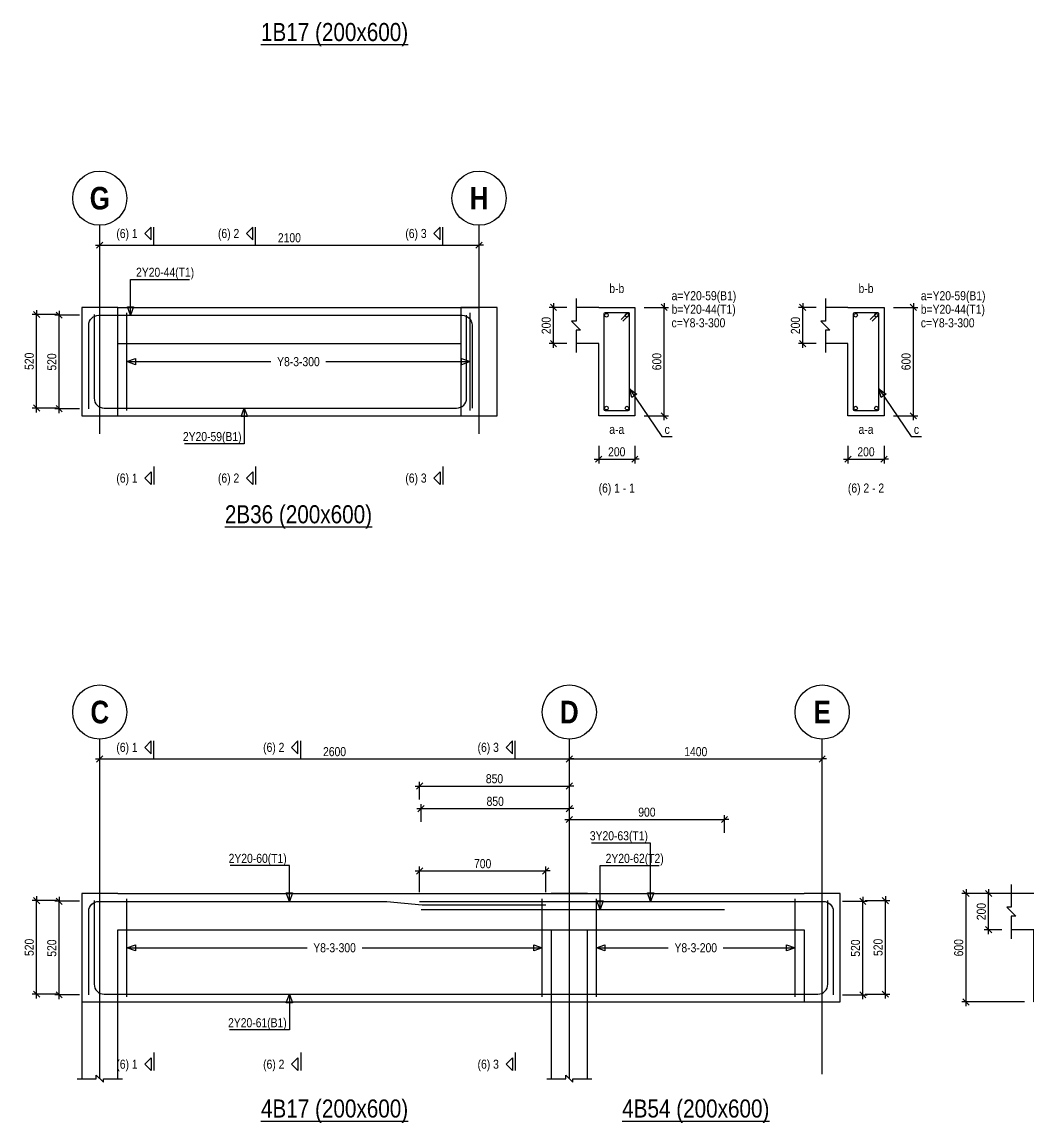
# Model space of a CAD drawing. Extents: x 0 to 206258, y -403073 to 0.
# Drawn here: x 12479 to 23630, y -291014 to -278824 of the extents above; entities that cross this region are included whole.
import ezdxf
from ezdxf.enums import TextEntityAlignment as Align
from ezdxf.lldxf.tags import DXFTag

# ---------------------------------------------------------------- set-up
doc = ezdxf.new("R2010")
doc.units = 0
doc.header["$LTSCALE"] = 1000
for name, color, linetype in [('Axis Circle(Dir 2)', 150, 'Continuous'), ('Axis Label(Dir 1)', 7, 'Continuous'), ('Axis Line(Dir 2)', 150, 'CENTER2'), ('Break Line', 5, 'Continuous'), ('Dimension Line', 5, 'Continuous'), ('Front Elevation Line', 40, 'Continuous'), ('Leader Line', 5, 'Continuous'), ('Link Line', 3, 'Continuous'), ('Rebar Label', 6, 'Continuous'), ('Rebar Line', 7, 'Continuous'), ('Section Label', 1, 'Continuous'), ('Section Line', 1, 'Continuous'), ('Top Rebar Label', 6, 'Continuous'), ('Top Rebar Line', 7, 'Continuous')]:
    doc.layers.add(name, color=color, linetype=linetype)
for name, color, linetype, true_color in [('Back Elevation Line', 191, 'HIDDEN2', 0xd4aaff), ('Beam Label(D)', 94, 'Continuous', 0x008100), ('Beam Line(D)', 112, 'Continuous', 0x00bd5e), ('Link Label', 94, 'Continuous', 0x008100)]:
    doc.layers.add(name, color=color, linetype=linetype, true_color=true_color)
doc.styles.add('Axis Label(Dir 1)', font='ARIALNB.TTF', dxfattribs={"height": 250})
doc.styles.add('Beam Label(D)', font='ARIALN.TTF', dxfattribs={"height": 200})
doc.styles.add('Dimension Text', font='ARIALN.TTF', dxfattribs={"height": 100})
doc.styles.add('Link Label', font='ARIALN.TTF', dxfattribs={"height": 100})
doc.styles.add('Rebar Label', font='ARIALN.TTF', dxfattribs={"height": 100})
doc.styles.add('Section Label', font='ARIALN.TTF', dxfattribs={"height": 100})
doc.styles.add('Top Rebar Label', font='ARIALN.TTF', dxfattribs={"height": 100})
tags = doc.linetypes.add('CENTER2', pattern=[1.125, 0.75, -0.125, 0.125, -0.125]).pattern_tags.tags
tags[10:11] = [DXFTag(74, 4), DXFTag(75, 0), DXFTag(340, '0'), DXFTag(46, 0.0), DXFTag(50, 0.0), DXFTag(44, 0.0), DXFTag(45, 0.0)]
tags[8:9] = [DXFTag(74, 4), DXFTag(75, 0), DXFTag(340, '0'), DXFTag(46, 0.0), DXFTag(50, 0.0), DXFTag(44, 0.0), DXFTag(45, 0.0)]
tags[6:7] = [DXFTag(74, 4), DXFTag(75, 0), DXFTag(340, '0'), DXFTag(46, 0.0), DXFTag(50, 0.0), DXFTag(44, 0.0), DXFTag(45, 0.0)]
tags[4:5] = [DXFTag(74, 4), DXFTag(75, 0), DXFTag(340, '0'), DXFTag(46, 0.0), DXFTag(50, 0.0), DXFTag(44, 0.0), DXFTag(45, 0.0)]
tags = doc.linetypes.add('HIDDEN2', pattern=[0.1875, 0.125, -0.0625]).pattern_tags.tags
tags[6:7] = [DXFTag(74, 4), DXFTag(75, 0), DXFTag(340, '0'), DXFTag(46, 0.0), DXFTag(50, 0.0), DXFTag(44, 0.0), DXFTag(45, 0.0)]
tags[4:5] = [DXFTag(74, 4), DXFTag(75, 0), DXFTag(340, '0'), DXFTag(46, 0.0), DXFTag(50, 0.0), DXFTag(44, 0.0), DXFTag(45, 0.0)]
doc.dimstyles.new('BEAM', dxfattribs={"dimtxt": 100, "dimasz": 30, "dimexe": 48.3, "dimexo": 103.5, "dimgap": 30, "dimtad": 1, "dimtoh": 1, "dimdec": 1, "dimlfac": 0.5, "dimdsep": 46, "dimtxsty": 'Dimension Text', "dimblk": 'PCDIM_TICK', "dimcen": 0.09, "dimclrd": 5, "dimclre": 5, "dimclrt": 5, "dimadec": 1, "dimazin": 0, "dimtp": 1, "dimtm": 1, "dimtfac": 1, "dimtdec": 4, "dimtofl": 0, "dimtmove": 0, "dimatfit": 3, "dimfxl": 1, "dimtolj": 1, "dimtzin": 0, "dimarcsym": 0})

# ---------------------------------------------------------------- blocks, each defined once
blk = doc.blocks.new('PCDIM_TICK')
at = {"layer": 'Dimension Line', "color": 0, "transparency": 33554687}
for p, q in [((1.15, 1.15), (-1.15, -1.15)), ((1.61, 0), (0, 0))]:
    blk.add_line(p, q, dxfattribs=at)
blk = doc.blocks.new('*U3526')
at = {"layer": 'Dimension Line', "color": 5, "true_color": 0x0000ff, "transparency": 16777216}
for p, q in [((13115, -282070), (12842, -282070)), ((12890, -283106), (12890, -282070)), ((13115, -283106), (12842, -283106))]:
    blk.add_line(p, q, dxfattribs=at)
at = {"layer": 'Dimension Line', "color": 5, "true_color": 0x0000ff, "transparency": 16777216, "xscale": 30, "yscale": 30}
for p, rotation in [((12890, -282070), 89.99999999999447), ((12890, -283106), 269.9999999999834)]:
    blk.add_blockref('PCDIM_TICK', p, dxfattribs=dict(at, rotation=rotation))
at = {"layer": 'Dimension Line', "color": 5, "true_color": 0x0000ff, "transparency": 16777216, "insert": (12860, -282588), "char_height": 100, "width": 181.5, "attachment_point": 8, "rotation": 90, "style": 'Dimension Text'}
blk.add_mtext('520', dxfattribs=at)
blk = doc.blocks.new('*U3527')
at = {"layer": 'Dimension Line', "color": 5, "true_color": 0x0000ff, "transparency": 16777216}
for p, q in [((12865, -282062), (12592, -282062)), ((12640, -283098), (12640, -282062)), ((12865, -283098), (12592, -283098))]:
    blk.add_line(p, q, dxfattribs=at)
at = {"layer": 'Dimension Line', "color": 5, "true_color": 0x0000ff, "transparency": 16777216, "xscale": 30, "yscale": 30}
for p, rotation in [((12640, -282062), 89.99999999999447), ((12640, -283098), 269.9999999999834)]:
    blk.add_blockref('PCDIM_TICK', p, dxfattribs=dict(at, rotation=rotation))
at = {"layer": 'Dimension Line', "color": 5, "true_color": 0x0000ff, "transparency": 16777216, "insert": (12610, -282580), "char_height": 100, "width": 181.5, "attachment_point": 8, "rotation": 90, "style": 'Dimension Text'}
blk.add_mtext('520', dxfattribs=at)
blk = doc.blocks.new('*U3528')
at = {"layer": 'Dimension Line', "color": 5, "true_color": 0x0000ff, "transparency": 16777216}
for p, q in [((13340, -281441), (13340, -281246)), ((13340, -281294), (17540, -281294)), ((17540, -281441), (17540, -281246))]:
    blk.add_line(p, q, dxfattribs=at)
at = {"layer": 'Dimension Line', "color": 5, "true_color": 0x0000ff, "transparency": 16777216, "xscale": 30, "yscale": 30, "rotation": 180.0000000000004}
blk.add_blockref('PCDIM_TICK', (13340, -281294), dxfattribs=at)
at = {"layer": 'Dimension Line', "color": 5, "true_color": 0x0000ff, "transparency": 16777216, "xscale": 30, "yscale": 30}
blk.add_blockref('PCDIM_TICK', (17540, -281294), dxfattribs=at)
at = {"layer": 'Dimension Line', "color": 5, "true_color": 0x0000ff, "transparency": 16777216, "insert": (15440, -281264), "char_height": 100, "width": 247.25, "attachment_point": 8, "style": 'Dimension Text'}
blk.add_mtext('2100', dxfattribs=at)
blk = doc.blocks.new('*U3529')
at = {"layer": 'Dimension Line', "color": 5, "true_color": 0x0000ff, "transparency": 16777216}
for p, q in [((19369, -281984), (19638, -281984)), ((19590, -283184), (19590, -281984)), ((19369, -283184), (19638, -283184))]:
    blk.add_line(p, q, dxfattribs=at)
at = {"layer": 'Dimension Line', "color": 5, "true_color": 0x0000ff, "transparency": 16777216, "xscale": 30, "yscale": 30}
for p, rotation in [((19590, -281984), 89.99999999999447), ((19590, -283184), 269.9999999999834)]:
    blk.add_blockref('PCDIM_TICK', p, dxfattribs=dict(at, rotation=rotation))
at = {"layer": 'Dimension Line', "color": 5, "true_color": 0x0000ff, "transparency": 16777216, "insert": (19560, -282584), "char_height": 100, "width": 181.97, "attachment_point": 8, "rotation": 90, "style": 'Dimension Text'}
blk.add_mtext('600', dxfattribs=at)
blk = doc.blocks.new('*U3530')
at = {"layer": 'Dimension Line', "color": 5, "true_color": 0x0000ff, "transparency": 16777216}
for p, q in [((18512, -281984), (18317, -281984)), ((18365, -282384), (18365, -281984)), ((18512, -282384), (18317, -282384))]:
    blk.add_line(p, q, dxfattribs=at)
at = {"layer": 'Dimension Line', "color": 5, "true_color": 0x0000ff, "transparency": 16777216, "xscale": 30, "yscale": 30}
for p, rotation in [((18365, -281984), 89.99999999999447), ((18365, -282384), 269.9999999999834)]:
    blk.add_blockref('PCDIM_TICK', p, dxfattribs=dict(at, rotation=rotation))
at = {"layer": 'Dimension Line', "color": 5, "true_color": 0x0000ff, "transparency": 16777216, "insert": (18335, -282184), "char_height": 100, "width": 182.77, "attachment_point": 8, "rotation": 90, "style": 'Dimension Text'}
blk.add_mtext('200', dxfattribs=at)
blk = doc.blocks.new('*U3531')
at = {"layer": 'Dimension Line', "color": 5, "true_color": 0x0000ff, "transparency": 16777216}
for p, q in [((18865, -283518), (18865, -283713)), ((19265, -283518), (19265, -283713)), ((18865, -283664), (19265, -283664))]:
    blk.add_line(p, q, dxfattribs=at)
at = {"layer": 'Dimension Line', "color": 5, "true_color": 0x0000ff, "transparency": 16777216, "xscale": 30, "yscale": 30, "rotation": 180.0000000000004}
blk.add_blockref('PCDIM_TICK', (18865, -283664), dxfattribs=at)
at = {"layer": 'Dimension Line', "color": 5, "true_color": 0x0000ff, "transparency": 16777216, "xscale": 30, "yscale": 30}
blk.add_blockref('PCDIM_TICK', (19265, -283664), dxfattribs=at)
at = {"layer": 'Dimension Line', "color": 5, "true_color": 0x0000ff, "transparency": 16777216, "insert": (19065, -283634), "char_height": 100, "width": 182.77, "attachment_point": 8, "style": 'Dimension Text'}
blk.add_mtext('200', dxfattribs=at)
blk = doc.blocks.new('*U3532')
at = {"layer": 'Dimension Line', "color": 5, "true_color": 0x0000ff, "transparency": 16777216}
for p, q in [((22129, -281984), (22399, -281984)), ((22350, -283184), (22350, -281984)), ((22129, -283184), (22399, -283184))]:
    blk.add_line(p, q, dxfattribs=at)
at = {"layer": 'Dimension Line', "color": 5, "true_color": 0x0000ff, "transparency": 16777216, "xscale": 30, "yscale": 30}
for p, rotation in [((22350, -281984), 89.99999999999447), ((22350, -283184), 269.9999999999834)]:
    blk.add_blockref('PCDIM_TICK', p, dxfattribs=dict(at, rotation=rotation))
at = {"layer": 'Dimension Line', "color": 5, "true_color": 0x0000ff, "transparency": 16777216, "insert": (22320, -282584), "char_height": 100, "width": 181.97, "attachment_point": 8, "rotation": 90, "style": 'Dimension Text'}
blk.add_mtext('600', dxfattribs=at)
blk = doc.blocks.new('*U3533')
at = {"layer": 'Dimension Line', "color": 5, "true_color": 0x0000ff, "transparency": 16777216}
for p, q in [((21272, -281984), (21077, -281984)), ((21125, -282384), (21125, -281984)), ((21272, -282384), (21077, -282384))]:
    blk.add_line(p, q, dxfattribs=at)
at = {"layer": 'Dimension Line', "color": 5, "true_color": 0x0000ff, "transparency": 16777216, "xscale": 30, "yscale": 30}
for p, rotation in [((21125, -281984), 89.99999999999447), ((21125, -282384), 269.9999999999834)]:
    blk.add_blockref('PCDIM_TICK', p, dxfattribs=dict(at, rotation=rotation))
at = {"layer": 'Dimension Line', "color": 5, "true_color": 0x0000ff, "transparency": 16777216, "insert": (21095, -282184), "char_height": 100, "width": 182.77, "attachment_point": 8, "rotation": 90, "style": 'Dimension Text'}
blk.add_mtext('200', dxfattribs=at)
blk = doc.blocks.new('*U3534')
at = {"layer": 'Dimension Line', "color": 5, "true_color": 0x0000ff, "transparency": 16777216}
for p, q in [((21625, -283518), (21625, -283713)), ((22025, -283518), (22025, -283713)), ((21625, -283664), (22025, -283664))]:
    blk.add_line(p, q, dxfattribs=at)
at = {"layer": 'Dimension Line', "color": 5, "true_color": 0x0000ff, "transparency": 16777216, "xscale": 30, "yscale": 30, "rotation": 180.0000000000004}
blk.add_blockref('PCDIM_TICK', (21625, -283664), dxfattribs=at)
at = {"layer": 'Dimension Line', "color": 5, "true_color": 0x0000ff, "transparency": 16777216, "xscale": 30, "yscale": 30}
blk.add_blockref('PCDIM_TICK', (22025, -283664), dxfattribs=at)
at = {"layer": 'Dimension Line', "color": 5, "true_color": 0x0000ff, "transparency": 16777216, "insert": (21825, -283634), "char_height": 100, "width": 182.77, "attachment_point": 8, "style": 'Dimension Text'}
blk.add_mtext('200', dxfattribs=at)
blk = doc.blocks.new('*U3572')
at = {"layer": 'Dimension Line', "color": 5, "true_color": 0x0000ff, "transparency": 16777216}
for p, q in [((16882, -288457), (16882, -288176)), ((18278, -288457), (18278, -288176)), ((16882, -288224), (18278, -288224))]:
    blk.add_line(p, q, dxfattribs=at)
at = {"layer": 'Dimension Line', "color": 5, "true_color": 0x0000ff, "transparency": 16777216, "xscale": 30, "yscale": 30, "rotation": 180.0000000000004}
blk.add_blockref('PCDIM_TICK', (16882, -288224), dxfattribs=at)
at = {"layer": 'Dimension Line', "color": 5, "true_color": 0x0000ff, "transparency": 16777216, "xscale": 30, "yscale": 30}
blk.add_blockref('PCDIM_TICK', (18278, -288224), dxfattribs=at)
at = {"layer": 'Dimension Line', "color": 5, "true_color": 0x0000ff, "transparency": 16777216, "insert": (17580, -288194), "char_height": 100, "width": 180.83, "attachment_point": 8, "style": 'Dimension Text'}
blk.add_mtext('700', dxfattribs=at)
blk = doc.blocks.new('*U3573')
at = {"layer": 'Dimension Line', "color": 5, "true_color": 0x0000ff, "transparency": 16777216}
for p, q in [((16898, -287681), (16898, -287486)), ((16898, -287534), (18540, -287534)), ((18540, -287681), (18540, -287486))]:
    blk.add_line(p, q, dxfattribs=at)
at = {"layer": 'Dimension Line', "color": 5, "true_color": 0x0000ff, "transparency": 16777216, "xscale": 30, "yscale": 30, "rotation": 180.0000000000004}
blk.add_blockref('PCDIM_TICK', (16898, -287534), dxfattribs=at)
at = {"layer": 'Dimension Line', "color": 5, "true_color": 0x0000ff, "transparency": 16777216, "xscale": 30, "yscale": 30}
blk.add_blockref('PCDIM_TICK', (18540, -287534), dxfattribs=at)
at = {"layer": 'Dimension Line', "color": 5, "true_color": 0x0000ff, "transparency": 16777216, "insert": (17719, -287504), "char_height": 100, "width": 181.5, "attachment_point": 8, "style": 'Dimension Text'}
blk.add_mtext('850', dxfattribs=at)
blk = doc.blocks.new('*U3574')
at = {"layer": 'Dimension Line', "color": 5, "true_color": 0x0000ff, "transparency": 16777216}
for p, q in [((16882, -287431), (16882, -287236)), ((16882, -287284), (18540, -287284)), ((18540, -287431), (18540, -287236))]:
    blk.add_line(p, q, dxfattribs=at)
at = {"layer": 'Dimension Line', "color": 5, "true_color": 0x0000ff, "transparency": 16777216, "xscale": 30, "yscale": 30, "rotation": 180.0000000000004}
blk.add_blockref('PCDIM_TICK', (16882, -287284), dxfattribs=at)
at = {"layer": 'Dimension Line', "color": 5, "true_color": 0x0000ff, "transparency": 16777216, "xscale": 30, "yscale": 30}
blk.add_blockref('PCDIM_TICK', (18540, -287284), dxfattribs=at)
at = {"layer": 'Dimension Line', "color": 5, "true_color": 0x0000ff, "transparency": 16777216, "insert": (17711, -287254), "char_height": 100, "width": 181.5, "attachment_point": 8, "style": 'Dimension Text'}
blk.add_mtext('850', dxfattribs=at)
blk = doc.blocks.new('*U3575')
at = {"layer": 'Dimension Line', "color": 5, "true_color": 0x0000ff, "transparency": 16777216}
for p, q in [((13115, -288560), (12842, -288560)), ((12890, -289596), (12890, -288560)), ((13115, -289596), (12842, -289596))]:
    blk.add_line(p, q, dxfattribs=at)
at = {"layer": 'Dimension Line', "color": 5, "true_color": 0x0000ff, "transparency": 16777216, "xscale": 30, "yscale": 30}
for p, rotation in [((12890, -288560), 89.99999999999447), ((12890, -289596), 269.9999999999834)]:
    blk.add_blockref('PCDIM_TICK', p, dxfattribs=dict(at, rotation=rotation))
at = {"layer": 'Dimension Line', "color": 5, "true_color": 0x0000ff, "transparency": 16777216, "insert": (12860, -289078), "char_height": 100, "width": 181.5, "attachment_point": 8, "rotation": 90, "style": 'Dimension Text'}
blk.add_mtext('520', dxfattribs=at)
blk = doc.blocks.new('*U3576')
at = {"layer": 'Dimension Line', "color": 5, "true_color": 0x0000ff, "transparency": 16777216}
for p, q in [((12865, -288552), (12592, -288552)), ((12640, -289588), (12640, -288552)), ((12865, -289588), (12592, -289588))]:
    blk.add_line(p, q, dxfattribs=at)
at = {"layer": 'Dimension Line', "color": 5, "true_color": 0x0000ff, "transparency": 16777216, "xscale": 30, "yscale": 30}
for p, rotation in [((12640, -288552), 89.99999999999447), ((12640, -289588), 269.9999999999834)]:
    blk.add_blockref('PCDIM_TICK', p, dxfattribs=dict(at, rotation=rotation))
at = {"layer": 'Dimension Line', "color": 5, "true_color": 0x0000ff, "transparency": 16777216, "insert": (12610, -289070), "char_height": 100, "width": 181.5, "attachment_point": 8, "rotation": 90, "style": 'Dimension Text'}
blk.add_mtext('520', dxfattribs=at)
blk = doc.blocks.new('*U3577')
at = {"layer": 'Dimension Line', "color": 5, "true_color": 0x0000ff, "transparency": 16777216}
for p, q in [((13340, -287131), (13340, -286936)), ((18540, -287131), (18540, -286936)), ((13340, -286984), (18540, -286984))]:
    blk.add_line(p, q, dxfattribs=at)
at = {"layer": 'Dimension Line', "color": 5, "true_color": 0x0000ff, "transparency": 16777216, "xscale": 30, "yscale": 30, "rotation": 180.0000000000004}
blk.add_blockref('PCDIM_TICK', (13340, -286984), dxfattribs=at)
at = {"layer": 'Dimension Line', "color": 5, "true_color": 0x0000ff, "transparency": 16777216, "xscale": 30, "yscale": 30}
blk.add_blockref('PCDIM_TICK', (18540, -286984), dxfattribs=at)
at = {"layer": 'Dimension Line', "color": 5, "true_color": 0x0000ff, "transparency": 16777216, "insert": (15940, -286954), "char_height": 100, "width": 247.25, "attachment_point": 8, "style": 'Dimension Text'}
blk.add_mtext('2600', dxfattribs=at)
blk = doc.blocks.new('*U3579')
at = {"layer": 'Dimension Line', "color": 5, "true_color": 0x0000ff, "transparency": 16777216}
for p, q in [((23330, -288474), (23135, -288474)), ((23183, -288874), (23183, -288474)), ((23330, -288874), (23135, -288874))]:
    blk.add_line(p, q, dxfattribs=at)
at = {"layer": 'Dimension Line', "color": 5, "true_color": 0x0000ff, "transparency": 16777216, "xscale": 30, "yscale": 30}
for p, rotation in [((23183, -288474), 89.99999999999447), ((23183, -288874), 269.9999999999834)]:
    blk.add_blockref('PCDIM_TICK', p, dxfattribs=dict(at, rotation=rotation))
at = {"layer": 'Dimension Line', "color": 5, "true_color": 0x0000ff, "transparency": 16777216, "insert": (23153, -288674), "char_height": 100, "width": 182.77, "attachment_point": 8, "rotation": 90, "style": 'Dimension Text'}
blk.add_mtext('200', dxfattribs=at)
blk = doc.blocks.new('*U3580')
at = {"layer": 'Dimension Line', "color": 5, "true_color": 0x0000ff, "transparency": 16777216}
for p, q in [((23580, -288474), (22885, -288474)), ((22933, -289674), (22933, -288474)), ((23580, -289674), (22885, -289674))]:
    blk.add_line(p, q, dxfattribs=at)
at = {"layer": 'Dimension Line', "color": 5, "true_color": 0x0000ff, "transparency": 16777216, "xscale": 30, "yscale": 30}
for p, rotation in [((22933, -288474), 89.99999999999447), ((22933, -289674), 269.9999999999834)]:
    blk.add_blockref('PCDIM_TICK', p, dxfattribs=dict(at, rotation=rotation))
at = {"layer": 'Dimension Line', "color": 5, "true_color": 0x0000ff, "transparency": 16777216, "insert": (22903, -289074), "char_height": 100, "width": 181.97, "attachment_point": 8, "rotation": 90, "style": 'Dimension Text'}
blk.add_mtext('600', dxfattribs=at)
blk = doc.blocks.new('*U3590')
at = {"layer": 'Dimension Line', "color": 5, "true_color": 0x0000ff, "transparency": 16777216}
for p, q in [((18540, -287801), (18540, -287606)), ((18540, -287654), (20258, -287654)), ((20258, -287801), (20258, -287606))]:
    blk.add_line(p, q, dxfattribs=at)
at = {"layer": 'Dimension Line', "color": 5, "true_color": 0x0000ff, "transparency": 16777216, "xscale": 30, "yscale": 30, "rotation": 180.0000000000004}
blk.add_blockref('PCDIM_TICK', (18540, -287654), dxfattribs=at)
at = {"layer": 'Dimension Line', "color": 5, "true_color": 0x0000ff, "transparency": 16777216, "xscale": 30, "yscale": 30}
blk.add_blockref('PCDIM_TICK', (20258, -287654), dxfattribs=at)
at = {"layer": 'Dimension Line', "color": 5, "true_color": 0x0000ff, "transparency": 16777216, "insert": (19399, -287624), "char_height": 100, "width": 181.5, "attachment_point": 8, "style": 'Dimension Text'}
blk.add_mtext('900', dxfattribs=at)
blk = doc.blocks.new('*U3591')
at = {"layer": 'Dimension Line', "color": 5, "true_color": 0x0000ff, "transparency": 16777216}
for p, q in [((21566, -288560), (21838, -288560)), ((21790, -289596), (21790, -288560)), ((21566, -289596), (21838, -289596))]:
    blk.add_line(p, q, dxfattribs=at)
at = {"layer": 'Dimension Line', "color": 5, "true_color": 0x0000ff, "transparency": 16777216, "xscale": 30, "yscale": 30}
for p, rotation in [((21790, -288560), 89.99999999999447), ((21790, -289596), 269.9999999999834)]:
    blk.add_blockref('PCDIM_TICK', p, dxfattribs=dict(at, rotation=rotation))
at = {"layer": 'Dimension Line', "color": 5, "true_color": 0x0000ff, "transparency": 16777216, "insert": (21760, -289078), "char_height": 100, "width": 181.5, "attachment_point": 8, "rotation": 90, "style": 'Dimension Text'}
blk.add_mtext('520', dxfattribs=at)
blk = doc.blocks.new('*U3592')
at = {"layer": 'Dimension Line', "color": 5, "true_color": 0x0000ff, "transparency": 16777216}
for p, q in [((21816, -288552), (22088, -288552)), ((22040, -289588), (22040, -288552)), ((21816, -289588), (22088, -289588))]:
    blk.add_line(p, q, dxfattribs=at)
at = {"layer": 'Dimension Line', "color": 5, "true_color": 0x0000ff, "transparency": 16777216, "xscale": 30, "yscale": 30}
for p, rotation in [((22040, -288552), 89.99999999999447), ((22040, -289588), 269.9999999999834)]:
    blk.add_blockref('PCDIM_TICK', p, dxfattribs=dict(at, rotation=rotation))
at = {"layer": 'Dimension Line', "color": 5, "true_color": 0x0000ff, "transparency": 16777216, "insert": (22010, -289070), "char_height": 100, "width": 181.5, "attachment_point": 8, "rotation": 90, "style": 'Dimension Text'}
blk.add_mtext('520', dxfattribs=at)
blk = doc.blocks.new('*U3593')
at = {"layer": 'Dimension Line', "color": 5, "true_color": 0x0000ff, "transparency": 16777216}
for p, q in [((18540, -287131), (18540, -286936)), ((21340, -287131), (21340, -286936)), ((18540, -286984), (21340, -286984))]:
    blk.add_line(p, q, dxfattribs=at)
at = {"layer": 'Dimension Line', "color": 5, "true_color": 0x0000ff, "transparency": 16777216, "xscale": 30, "yscale": 30, "rotation": 180.0000000000004}
blk.add_blockref('PCDIM_TICK', (18540, -286984), dxfattribs=at)
at = {"layer": 'Dimension Line', "color": 5, "true_color": 0x0000ff, "transparency": 16777216, "xscale": 30, "yscale": 30}
blk.add_blockref('PCDIM_TICK', (21340, -286984), dxfattribs=at)
at = {"layer": 'Dimension Line', "color": 5, "true_color": 0x0000ff, "transparency": 16777216, "insert": (19940, -286954), "char_height": 100, "width": 238.4, "attachment_point": 8, "style": 'Dimension Text'}
blk.add_mtext('1400', dxfattribs=at)

msp = doc.modelspace()

# ---------------------------------------------------------------- linework, layer by layer
at = {"layer": 'Axis Circle(Dir 2)', "transparency": 33554687}
for centre in [(13340.146, -280774.284), (17540.146, -280774.284), (13340.146, -286464.284), (18540.146, -286464.284), (21340.146, -286464.284)]:
    msp.add_circle(centre, 300, dxfattribs=at)
at = {"layer": 'Axis Line(Dir 2)', "transparency": 33554687}
for points in [[(13340.146, -283384.284), (13340.146, -281074.284)], [(17540.146, -283384.284), (17540.146, -281074.284)], [(13340.146, -290524.284), (13340.146, -286764.284)], [(18540.146, -290524.284), (18540.146, -286764.284)], [(21340.146, -290474.284), (21340.146, -286764.284)]]:
    msp.add_lwpolyline(points, dxfattribs=at)
at = {"layer": 'Back Elevation Line', "transparency": 33554687}
for points in [[(13540.146, -281984.284), (13140.146, -281984.284)], [(13140.146, -281984.284), (13140.146, -283184.284)], [(13540.146, -283184.284), (13540.146, -281984.284)], [(17740.146, -281984.284), (17340.146, -281984.284)], [(17340.146, -281984.284), (17340.146, -283184.284)], [(17740.146, -283184.284), (17740.146, -281984.284)], [(13140.146, -283184.284), (13540.146, -283184.284)], [(17340.146, -283184.284), (17740.146, -283184.284)], [(13540.146, -288474.284), (13140.146, -288474.284)], [(13140.146, -288474.284), (13140.146, -289674.284)], [(13540.146, -288474.284), (21140.146, -288474.284)], [(21540.146, -288474.284), (21140.146, -288474.284)], [(21540.146, -289674.284), (21540.146, -288474.284)], [(13540.146, -289674.284), (13540.146, -288874.284)], [(13540.146, -288874.284), (21140.146, -288874.284)], [(21140.146, -288874.284), (21140.146, -289674.284)], [(13140.146, -289674.284), (13540.146, -289674.284)], [(21140.146, -289674.284), (21540.146, -289674.284)]]:
    msp.add_lwpolyline(points, dxfattribs=at)
at = {"layer": 'Beam Line(D)', "transparency": 33554687}
for points in [[(13140.146, -281984.284), (13140.146, -283184.284)], [(13540.146, -281984.284), (13140.146, -281984.284)], [(13540.146, -281984.284), (17540.146, -281984.284)], [(17540.146, -281984.284), (17540.146, -281984.284)], [(18865.146, -281984.284), (19265.146, -281984.284), (19265.146, -283184.284), (18865.146, -283184.284), (18865.146, -282384.284), (18615.146, -282384.284)], [(18865.146, -281984.284), (18615.146, -281984.284)], [(18865.146, -281984.284), (18865.146, -281984.284)], [(21625.384, -281984.284), (22025.384, -281984.284), (22025.384, -283184.284), (21625.384, -283184.284), (21625.384, -282384.284), (21375.384, -282384.284)], [(21625.384, -281984.284), (21375.384, -281984.284)], [(21625.384, -281984.284), (21625.384, -281984.284)], [(13140.146, -283184.284), (13540.146, -283184.284)], [(13540.146, -283184.284), (17540.146, -283184.284)], [(17540.146, -283184.284), (17540.146, -283184.284)], [(13140.146, -288474.284), (13140.146, -290524.284)], [(13540.146, -288474.284), (13140.146, -288474.284)], [(13540.146, -288474.284), (18340.146, -288474.284)], [(18740.146, -288474.284), (18340.146, -288474.284)], [(18740.146, -288474.284), (21140.146, -288474.284)], [(21540.146, -288474.284), (21140.146, -288474.284)], [(21540.146, -289674.284), (21540.146, -288474.284)], [(23683.146, -288474.284), (23433.146, -288474.284)], [(24083.146, -289674.284), (23683.146, -289674.284), (23683.146, -288874.284), (23433.146, -288874.284)], [(13540.146, -290524.284), (13540.146, -289674.284)], [(13540.146, -289674.284), (18340.146, -289674.284)], [(18340.146, -289674.284), (18340.146, -290524.284)], [(18740.146, -290524.284), (18740.146, -289674.284)], [(18740.146, -289674.284), (21140.146, -289674.284)], [(21140.146, -289674.284), (21540.146, -289674.284)]]:
    msp.add_lwpolyline(points, dxfattribs=at)
at = {"layer": 'Break Line', "transparency": 33554687}
for points in [[(18615.146, -281884.284), (18615.146, -282134.284), (18565.146, -282134.284), (18665.146, -282234.284), (18615.146, -282234.284), (18615.146, -282484.284)], [(21375.384, -281884.284), (21375.384, -282134.284), (21325.384, -282134.284), (21425.384, -282234.284), (21375.384, -282234.284), (21375.384, -282484.284)], [(23433.146, -288374.284), (23433.146, -288624.284), (23383.146, -288624.284), (23483.146, -288724.284), (23433.146, -288724.284), (23433.146, -288974.284)], [(13090.146, -290524.284), (13300.146, -290524.284), (13300.146, -290484.284), (13380.146, -290564.284), (13380.146, -290524.284), (13590.146, -290524.284)], [(18290.146, -290524.284), (18500.146, -290524.284), (18500.146, -290484.284), (18580.146, -290564.284), (18580.146, -290524.284), (18790.146, -290524.284)]]:
    msp.add_lwpolyline(points, dxfattribs=at)
at = {"layer": 'Front Elevation Line', "transparency": 33554687}
for points in [[(13540.146, -281984.284), (13140.146, -281984.284)], [(13140.146, -281984.284), (13140.146, -283184.284)], [(13540.146, -281984.284), (17340.146, -281984.284)], [(13540.146, -281984.284), (17340.146, -281984.284)], [(17740.146, -281984.284), (17340.146, -281984.284)], [(17740.146, -283184.284), (17740.146, -281984.284)], [(13540.146, -283184.284), (13540.146, -282384.284)], [(13540.146, -282384.284), (17340.146, -282384.284)], [(13540.146, -282384.284), (17340.146, -282384.284)], [(17340.146, -282384.284), (17340.146, -283184.284)], [(13140.146, -283184.284), (13540.146, -283184.284)], [(17340.146, -283184.284), (17740.146, -283184.284)], [(13540.146, -288474.284), (13140.146, -288474.284)], [(13140.146, -288474.284), (13140.146, -289674.284)], [(13540.146, -288474.284), (18340.146, -288474.284)], [(18740.146, -288474.284), (18340.146, -288474.284)], [(18740.146, -288474.284), (21140.146, -288474.284)], [(21540.146, -288474.284), (21140.146, -288474.284)], [(21540.146, -289674.284), (21540.146, -288474.284)], [(13540.146, -289674.284), (13540.146, -288874.284)], [(13540.146, -288874.284), (18340.146, -288874.284)], [(18340.146, -288874.284), (18340.146, -289674.284)], [(18740.146, -289674.284), (18740.146, -288874.284)], [(18740.146, -288874.284), (21140.146, -288874.284)], [(21140.146, -288874.284), (21140.146, -289674.284)], [(13140.146, -289674.284), (13540.146, -289674.284)], [(18340.146, -289674.284), (18740.146, -289674.284)], [(21140.146, -289674.284), (21540.146, -289674.284)]]:
    msp.add_lwpolyline(points, dxfattribs=at)
at = {"layer": 'Leader Line', "transparency": 33554687}
for points in [[(13680.146, -282070.284), (13680.146, -281674.284), (14335.137, -281674.284)], [(13645.944, -281976.314), (13714.348, -281976.314), (13680.146, -282070.284), (13645.944, -281976.314)], [(13640.146, -282584.284), (13734.115, -282550.082), (13734.115, -282618.486), (13640.146, -282584.284), (15235.502, -282584.284)], [(15844.79, -282584.284), (17440.146, -282584.284), (17346.176, -282618.486), (17346.176, -282550.082), (17440.146, -282584.284)], [(19288.086, -282943.009), (19231.402, -282981.297), (19207.146, -282884.284), (19288.086, -282943.009)], [(19207.146, -282884.284), (19565.146, -283414.284), (19678.275, -283414.284)], [(22048.325, -282943.008), (21991.641, -282981.297), (21967.384, -282884.283), (22048.325, -282943.008)], [(21967.384, -282884.283), (22325.384, -283414.284), (22438.514, -283414.284)], [(14940.146, -283098.284), (14940.146, -283494.284), (14277.472, -283494.284)], [(14974.348, -283192.253), (14905.944, -283192.253), (14940.146, -283098.284), (14974.348, -283192.253)], [(19440.146, -288560.284), (19440.146, -287914.284), (18785.155, -287914.284)], [(15440.146, -288560.284), (15440.146, -288164.284), (14785.155, -288164.284)], [(18880.146, -288650.284), (18880.146, -288164.284), (19535.137, -288164.284)], [(15405.944, -288466.314), (15474.348, -288466.314), (15440.146, -288560.284), (15405.944, -288466.314)], [(18845.944, -288556.314), (18914.348, -288556.314), (18880.146, -288650.284), (18845.944, -288556.314)], [(19405.944, -288466.314), (19474.348, -288466.314), (19440.146, -288560.284), (19405.944, -288466.314)], [(13640.146, -289074.284), (13734.115, -289040.082), (13734.115, -289108.486), (13640.146, -289074.284), (15635.502, -289074.284)], [(16244.79, -289074.284), (18240.146, -289074.284), (18146.177, -289108.486), (18146.177, -289040.082), (18240.146, -289074.284)], [(18840.146, -289074.284), (18934.115, -289040.082), (18934.115, -289108.486), (18840.146, -289074.284), (19635.502, -289074.284)], [(20244.79, -289074.284), (21040.146, -289074.284), (20946.176, -289108.486), (20946.176, -289040.082), (21040.146, -289074.284)], [(15440.146, -289588.284), (15440.146, -289984.284), (14777.472, -289984.284)], [(15474.348, -289682.253), (15405.944, -289682.253), (15440.146, -289588.284), (15474.348, -289682.253)]]:
    msp.add_lwpolyline(points, dxfattribs=at)
at = {"layer": 'Link Line', "transparency": 33554687}
for p, q in [((13640.146, -283126.284), (13640.146, -282042.284)), ((17440.146, -283126.284), (17440.146, -282042.284)), ((13640.146, -289616.284), (13640.146, -288532.284)), ((18240.146, -289616.284), (18240.146, -288532.284)), ((18840.146, -289616.284), (18840.146, -288532.284)), ((21040.146, -289616.284), (21040.146, -288532.284))]:
    msp.add_line(p, q, dxfattribs=at)
for points in [[(19132.335, -282136.894), (19203.045, -282066.183, 0.668178638), (19193.146, -282042.284), (18937.146, -282042.284, 0.414213562), (18923.146, -282056.284), (18923.146, -283112.284, 0.414213562), (18937.146, -283126.284), (19193.146, -283126.284, 0.414213562), (19207.146, -283112.284), (19207.146, -282056.284, 0.668178638), (19183.246, -282046.384), (19112.536, -282117.095)], [(21892.573, -282136.894), (21963.284, -282066.183, 0.668178638), (21953.384, -282042.284), (21697.384, -282042.284, 0.414213562), (21683.384, -282056.284), (21683.384, -283112.284, 0.414213562), (21697.384, -283126.284), (21953.384, -283126.284, 0.414213562), (21967.384, -283112.284), (21967.384, -282056.284, 0.668178638), (21943.485, -282046.384), (21872.774, -282117.095)]]:
    msp.add_lwpolyline(points, format="xyb", dxfattribs=at)
at = {"layer": 'Rebar Line', "transparency": 33554687}
for points in [[(13278.146, -282062.284), (13278.146, -282988.328, 0.414213562), (13388.102, -283098.284), (17292.19, -283098.284, 0.414213562), (17402.146, -282988.328), (17402.146, -282070.284)], [(13278.146, -288552.284), (13278.146, -289478.328, 0.414213562), (13388.102, -289588.284), (21292.19, -289588.284, 0.414213543), (21402.146, -289478.328), (21402.146, -288552.284)]]:
    msp.add_lwpolyline(points, format="xyb", dxfattribs=at)
for centre in [(18951.146, -282070.284), (19179.146, -282070.284), (21711.384, -282070.284), (21939.384, -282070.284), (18951.146, -283098.284), (19179.146, -283098.284), (21711.384, -283098.284), (21939.384, -283098.284)]:
    msp.add_circle(centre, 20, dxfattribs=at)
at = {"layer": 'Section Line', "transparency": 33554687}
for points in [[(13910.146, -281094.284), (13839.435, -281164.994), (13910.146, -281235.705), (13910.146, -281094.284)], [(13940.146, -281294.284), (13940.146, -281094.284)], [(15035.146, -281094.284), (14964.435, -281164.994), (15035.146, -281235.705), (15035.146, -281094.284)], [(15065.146, -281294.284), (15065.146, -281094.284)], [(17110.146, -281094.284), (17039.435, -281164.994), (17110.146, -281235.705), (17110.146, -281094.284)], [(17140.146, -281294.284), (17140.146, -281094.284)], [(13940.146, -283744.284), (13940.146, -283944.284)], [(15065.146, -283744.284), (15065.146, -283944.284)], [(17140.146, -283744.284), (17140.146, -283944.284)], [(13910.146, -283944.284), (13910.146, -283944.284), (13839.435, -283873.573), (13910.146, -283802.862), (13910.146, -283944.284)], [(15035.146, -283944.284), (15035.146, -283944.284), (14964.435, -283873.573), (15035.146, -283802.862), (15035.146, -283944.284)], [(17110.146, -283944.284), (17110.146, -283944.284), (17039.435, -283873.573), (17110.146, -283802.862), (17110.146, -283944.284)], [(13910.146, -286784.284), (13839.435, -286854.994), (13910.146, -286925.705), (13910.146, -286784.284)], [(13940.146, -286984.284), (13940.146, -286784.284)], [(15535.146, -286784.284), (15464.435, -286854.994), (15535.146, -286925.705), (15535.146, -286784.284)], [(15565.146, -286984.284), (15565.146, -286784.284)], [(17910.146, -286784.284), (17839.435, -286854.994), (17910.146, -286925.705), (17910.146, -286784.284)], [(17940.146, -286984.284), (17940.146, -286784.284)], [(13940.146, -290234.284), (13940.146, -290434.284)], [(15565.146, -290234.284), (15565.146, -290434.284)], [(17940.146, -290234.284), (17940.146, -290434.284)], [(13910.146, -290434.284), (13910.146, -290434.284), (13839.435, -290363.573), (13910.146, -290292.862), (13910.146, -290434.284)], [(15535.146, -290434.284), (15535.146, -290434.284), (15464.435, -290363.573), (15535.146, -290292.862), (15535.146, -290434.284)], [(17910.146, -290434.284), (17910.146, -290434.284), (17839.435, -290363.573), (17910.146, -290292.862), (17910.146, -290434.284)]]:
    msp.add_lwpolyline(points, dxfattribs=at)
at = {"layer": 'Top Rebar Line', "transparency": 33554687}
for points in [[(13218.146, -283106.284), (13218.146, -282180.239, -0.414213562), (13328.102, -282070.284), (17352.19, -282070.284, -0.414213562), (17462.146, -282180.239), (17462.146, -283098.284)], [(13218.146, -289596.284), (13218.146, -288670.239, -0.414213562), (13328.102, -288560.284), (16508.662, -288560.284, -0.024922321), (16519.603, -288560.829), (16908.689, -288599.738, 0.024922321), (16919.63, -288600.284), (18278.146, -288600.284)], [(16882.146, -288560.284), (21352.19, -288560.284, -0.414213562), (21462.146, -288670.239), (21462.146, -289596.284)]]:
    msp.add_lwpolyline(points, format="xyb", dxfattribs=at)
msp.add_lwpolyline([(16898.146, -288650.284), (20258.146, -288650.284)], dxfattribs=at)

# ---------------------------------------------------------------- texts
at = {"layer": 'Axis Label(Dir 1)', "transparency": 33554687, "style": 'Axis Label(Dir 1)'}
for s, p in [('G', (13340.146, -280774.284)), ('H', (17540.146, -280774.284)), ('C', (13340.146, -286464.284)), ('D', (18540.146, -286464.284)), ('E', (21340.146, -286464.284))]:
    msp.add_text(s, height=250, dxfattribs=at).set_placement(p, align=Align.MIDDLE_CENTER)
at = {"layer": 'Beam Label(D)', "transparency": 33554687, "style": 'Beam Label(D)'}
for s, p in [('%%U1B17 (200x600)', (15940.146, -278834.284)), ('%%U2B36 (200x600)', (15540.146, -284174.284)), ('%%U4B17 (200x600)', (15940.146, -290754.284)), ('%%U4B54 (200x600)', (19940.146, -290754.284))]:
    msp.add_text(s, height=200, dxfattribs=at).set_placement(p, align=Align.TOP_CENTER)
at = {"layer": 'Link Label', "transparency": 33554687, "style": 'Link Label'}
for s, p in [(' c=Y8-3-300', (19640.146, -282204.284)), (' c=Y8-3-300', (22400.384, -282204.284)), ('c', (19595.146, -283384.284)), ('c', (22355.384, -283384.284))]:
    msp.add_text(s, height=100, dxfattribs=at).set_placement(p)
for s, p in [('Y8-3-300', (15540.146, -282584.284)), ('Y8-3-300', (15940.146, -289074.284)), ('Y8-3-200', (19940.146, -289074.284))]:
    msp.add_text(s, height=100, dxfattribs=at).set_placement(p, align=Align.MIDDLE_CENTER)
at = {"layer": 'Rebar Label', "transparency": 33554687, "style": 'Rebar Label'}
for s, p in [('b-b', (19065.146, -281854.284)), ('b-b', (21825.384, -281854.284)), ('a-a', (19065.146, -283414.284)), ('a-a', (21825.384, -283414.284))]:
    msp.add_text(s, height=100, dxfattribs=at).set_placement(p, align=Align.BOTTOM_CENTER)
for p in [(19640.146, -281904.284), (22400.384, -281904.284)]:
    msp.add_text(' a=Y20-59(B1)', height=100, dxfattribs=at).set_placement(p)
for s, p in [(' 2Y20-59(B1)', (14910.146, -283464.284)), (' 2Y20-61(B1)', (15410.146, -289954.284))]:
    msp.add_text(s, height=100, dxfattribs=at).set_placement(p, align=Align.RIGHT)
at = {"layer": 'Section Label', "transparency": 33554687, "style": 'Section Label'}
for s, p in [('(6) 1', (13759.435, -281164.994)), ('(6) 2', (14884.435, -281164.994)), ('(6) 3', (16959.435, -281164.994)), ('(6) 1', (13759.435, -283873.573)), ('(6) 2', (14884.435, -283873.573)), ('(6) 3', (16959.435, -283873.573)), ('(6) 1', (13759.435, -286854.994)), ('(6) 2', (15384.435, -286854.994)), ('(6) 3', (17759.435, -286854.994)), ('(6) 1', (13759.435, -290363.573)), ('(6) 2', (15384.435, -290363.573)), ('(6) 3', (17759.435, -290363.573))]:
    msp.add_text(s, height=100, dxfattribs=at).set_placement(p, align=Align.MIDDLE_RIGHT)
for s, p in [('(6) 1 - 1', (19065.146, -284064.284)), ('(6) 2 - 2', (21825.384, -284064.284))]:
    msp.add_text(s, height=100, dxfattribs=at).set_placement(p, align=Align.BOTTOM_CENTER)
at = {"layer": 'Top Rebar Label', "transparency": 33554687, "style": 'Top Rebar Label'}
for s, p in [(' 2Y20-44(T1)', (13710.146, -281644.284)), (' b=Y20-44(T1)', (19640.146, -282054.284)), (' b=Y20-44(T1)', (22400.384, -282054.284)), (' 2Y20-62(T2)', (18910.146, -288134.284))]:
    msp.add_text(s, height=100, dxfattribs=at).set_placement(p)
for s, p in [(' 3Y20-63(T1)', (19410.146, -287884.284)), (' 2Y20-60(T1)', (15410.146, -288134.284))]:
    msp.add_text(s, height=100, dxfattribs=at).set_placement(p, align=Align.RIGHT)

# ---------------------------------------------------------------- dimensions: what is measured, and where the dimension line sits
at = {"layer": 'Dimension Line', "transparency": 33554687}
for base, p1, p2, text, picture, middle in [((15440.146, -281294.284), (13340.146, -281544.284), (17540.146, -281544.284), '2100', '*U3528', (15440.146, -281294.284)), ((19065.146, -283664.284), (18865.146, -283414.284), (19265.146, -283414.284), '200', '*U3531', (19065.146, -283664.284)), ((21825.384, -283664.284), (21625.384, -283414.284), (22025.384, -283414.284), '200', '*U3534', (21825.384, -283664.284)), ((15940.146, -286984.284), (13340.146, -287234.284), (18540.146, -287234.284), '2600', '*U3577', (15940.146, -286984.284)), ((19940.146, -286984.284), (18540.146, -287234.284), (21340.146, -287234.284), '1400', '*U3593', (19940.146, -286984.284)), ((17711.146, -287284.284), (16882.146, -287534.284), (18540.146, -287534.284), '850', '*U3574', (17711.146, -287284.284)), ((17719.146, -287534.284), (16898.146, -287784.284), (18540.146, -287784.284), '850', '*U3573', (17719.146, -287534.284)), ((19399.146, -287654.284), (18540.146, -287904.284), (20258.146, -287904.284), '900', '*U3590', (19399.146, -287654.284)), ((17580.146, -288224.284), (16882.146, -288560.284), (18278.146, -288560.284), '700', '*U3572', (17580.146, -288224.284))]:
    dim = msp.add_linear_dim(base=base, p1=p1, p2=p2, text=text, dimstyle='BEAM', override={"dimscale": 1, "dimtxt": 100, "dimasz": 30, "dimexe": 48.3, "dimexo": 103.5, "dimgap": 30, "dimtad": 1, "dimtih": 0, "dimdec": 1, "dimlfac": 0.5, "dimzin": 8, "dimlunit": 2, "dimpost": '', "dimtxsty": 'Dimension Text', "dimblk": 'PCDIM_TICK', "dimse1": 0, "dimse2": 0, "dimsd2": 0, "dimclrd": 5, "dimclre": 5, "dimclrt": 5, "dimaunit": 0, "dimadec": 1, "dimazin": 0, "dimtol": 0, "dimtp": 1, "dimtm": 1, "dimtmove": 0}, dxfattribs=at)
    dim.commit()
    dim.dimension.update_dxf_attribs({"geometry": picture, "text_midpoint": middle})
for base, p1, p2, text, picture, middle in [((18365.146, -282184.284), (18615.146, -282384.284), (18615.146, -281984.284), '200', '*U3530', (18365.146, -282184.284)), ((19590.146, -282584.284), (19265.146, -283184.284), (19265.146, -281984.284), '600', '*U3529', (19590.146, -282584.284)), ((21125.384, -282184.284), (21375.384, -282384.284), (21375.384, -281984.284), '200', '*U3533', (21125.384, -282184.284)), ((22350.384, -282584.284), (22025.384, -283184.284), (22025.384, -281984.284), '600', '*U3532', (22350.384, -282584.284)), ((12640.146, -282580.284), (12968.146, -283098.284), (12968.146, -282062.284), '520', '*U3527', (12640.146, -282580.284)), ((12890.146, -282588.284), (13218.146, -283106.284), (13218.146, -282070.284), '520', '*U3526', (12890.146, -282588.284)), ((22933.146, -289074.284), (23683.146, -289674.284), (23683.146, -288474.284), '600', '*U3580', (22933.146, -289074.284)), ((23183.146, -288674.284), (23433.146, -288874.284), (23433.146, -288474.284), '200', '*U3579', (23183.146, -288674.284)), ((12640.146, -289070.284), (12968.146, -289588.284), (12968.146, -288552.284), '520', '*U3576', (12640.146, -289070.284)), ((12890.146, -289078.284), (13218.146, -289596.284), (13218.146, -288560.284), '520', '*U3575', (12890.146, -289078.284)), ((21790.146, -289078.284), (21462.146, -289596.284), (21462.146, -288560.284), '520', '*U3591', (21790.146, -289078.284)), ((22040.146, -289070.284), (21712.146, -289588.284), (21712.146, -288552.284), '520', '*U3592', (22040.146, -289070.284))]:
    dim = msp.add_linear_dim(base=base, p1=p1, p2=p2, angle=90, text=text, dimstyle='BEAM', override={"dimscale": 1, "dimtxt": 100, "dimasz": 30, "dimexe": 48.3, "dimexo": 103.5, "dimgap": 30, "dimtad": 1, "dimtih": 0, "dimdec": 1, "dimlfac": 0.5, "dimzin": 8, "dimlunit": 2, "dimpost": '', "dimtxsty": 'Dimension Text', "dimblk": 'PCDIM_TICK', "dimse1": 0, "dimse2": 0, "dimsd2": 0, "dimclrd": 5, "dimclre": 5, "dimclrt": 5, "dimaunit": 0, "dimadec": 1, "dimazin": 0, "dimtol": 0, "dimtp": 1, "dimtm": 1, "dimtmove": 0}, dxfattribs=at)
    dim.commit()
    dim.dimension.update_dxf_attribs({"geometry": picture, "text_midpoint": middle})

doc.saveas('drawing.dxf')
